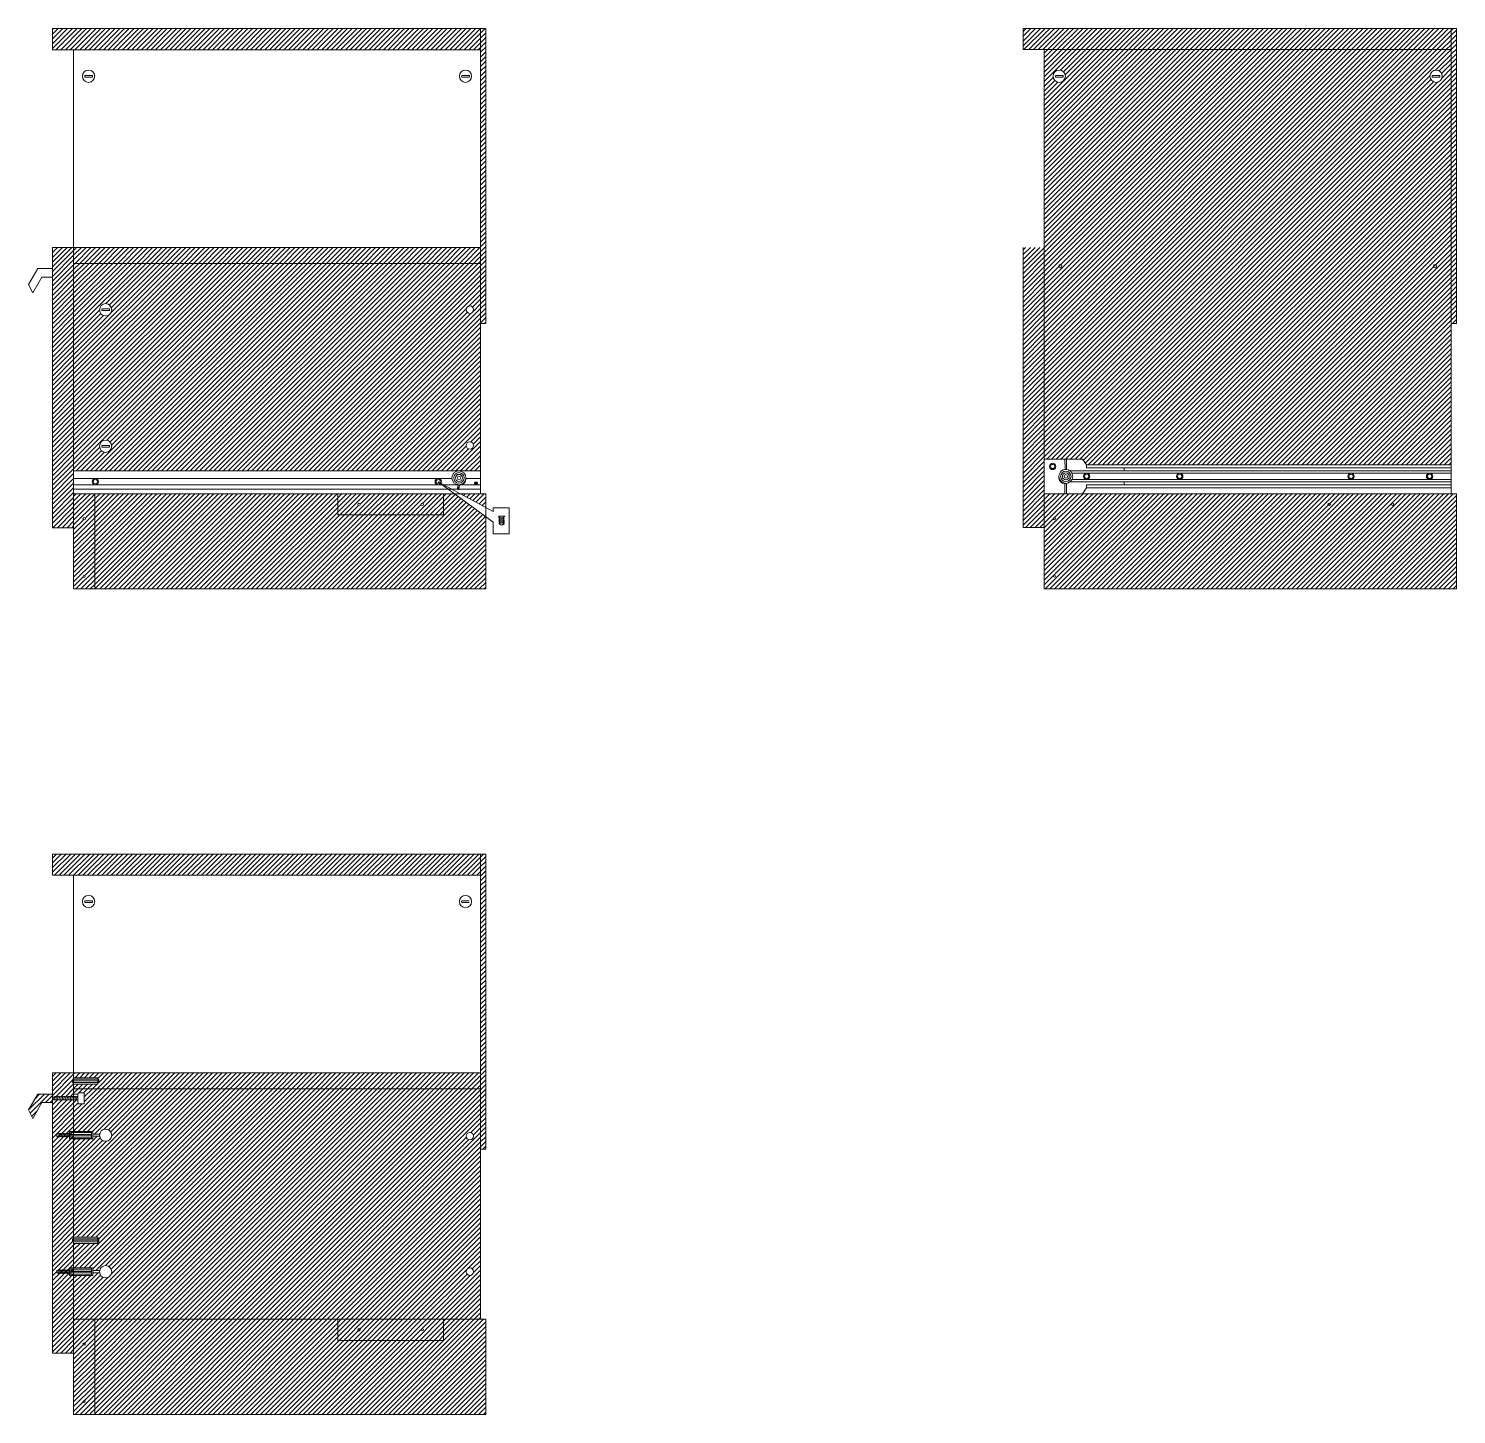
# Model space of a CAD drawing. Header units: centimetres. Extents: x 870 to 8703, y -2721 to 3420.
# Drawn here: x 5248 to 6599, y -2721 to -1410 of the extents above; entities that cross this region are included whole.
import ezdxf

# ---------------------------------------------------------------- set-up
doc = ezdxf.new("R2010")
doc.units = ezdxf.units.CM
for name, color, linetype, lineweight in [('A-ELEV-MBE', 8, 'Continuous', 9), ('A-FURN', 8, 'Continuous', 18), ('A-SECT-MCUT1', 7, 'Continuous', 13)]:
    doc.layers.add(name, color=color, linetype=linetype, lineweight=lineweight)
doc.layers.add('G-ANNO-NPLT', color=2, linetype='Continuous', lineweight=18, plot=False)
pattern_1 = [(45, (4728.8776, -146.6368), (-2.245064, 2.245064), [])]
pattern_2 = [(45, (3493.503, -1023.683), (-2.245064, 2.245064), [])]
pattern_3 = [(45, (3493.503, -1023.683), (-2.245064, 2.245064), [])]
pattern_4 = [(45, (4357.8738, -1061.7606), (-2.245064, 2.245064), [])]
pattern_5 = [(45, (5262.159, -1071.4377), (-2.245064, 2.245064), [])]

# ---------------------------------------------------------------- blocks, each defined once
blk = doc.blocks.new('666666')
at = {"layer": 'A-SECT-MCUT1'}
for p, q in [((1595.9, -2028.2), (1595.9, -2017.4)), ((1595.9, -2017.4), (1944.9, -2017.4)), ((1595.9, -2024.6), (1931.7, -2024.6)), ((1931.8, -2024.6), (1954, -2024.6)), ((1944.9, -2017.4), (1979.9, -2017.4)), ((1967.1, -2024.6), (1980.9, -2024.6)), ((1980.9, -2018.4), (1980.9, -2039)), ((1595.9, -2028.2), (1595.9, -2038.4)), ((1909.7, -2030.6), (1595.9, -2030.6)), ((1595.9, -2034.8), (1924.8, -2034.8)), ((1945.9, -2039), (1596.9, -2039)), ((1909.7, -2030.6), (1925.9, -2030.6)), ((1924.8, -2034.8), (1931, -2034.8)), ((1925.9, -2030.6), (1930.9, -2030.6)), ((1930.9, -2030.6), (1959.8, -2030.6)), ((1931, -2034.8), (1945.9, -2034.8)), ((1945.9, -2034.8), (1959.5, -2034.8)), ((1945.9, -2039), (1980.9, -2039)), ((1959.8, -2030.6), (1959.2, -2034.1)), ((1960.9, -2030.6), (1960.4, -2033.4)), ((1960.9, -2030.8), (1960.4, -2034)), ((1960.6, -2034.8), (1980.9, -2034.8)), ((1962.8, -2030.6), (1980.9, -2030.6))]:
    blk.add_line(p, q, dxfattribs=at)
for centre, radius in [((1616.4, -2027.6), 3), ((1616.4, -2027.6), 2), ((1940.9, -2027.6), 3), ((1940.9, -2027.6), 2), ((1960.5, -2024), 6.61), ((1960.5, -2024), 4.96), ((1960.5, -2024), 3.3), ((1960.5, -2024), 1.65), ((1976.7, -2029.1), 1.5), ((1976.7, -2029.1), 0.6)]:
    blk.add_circle(centre, radius, dxfattribs=at)
for centre, radius, start, end in [((1961.4, -2025), 5.78, 265.4688, 6.1147), ((1961.3, -2024.8), 5.84, 269.3505, 3.4179), ((1979.9, -2018.5), 1.06, 3.0023, 86.9977), ((1596.8, -2038.1), 0.948, 201.8355, 277.2621), ((1959.8, -2034.3), 0.633, 163.3493, 256.2303), ((1959.9, -2033.4), 0.552, 186.3998, 265.01), ((1959.5, -2034), 0.875, 279.04, 359.2449), ((1959.7, -2033.2), 0.67, 275.1761, 350.2173)]:
    blk.add_arc(centre, radius, start, end, dxfattribs=at)
blk = doc.blocks.new('6666666666666666666')
at = {"layer": 'A-ELEV-MBE'}
h = blk.add_hatch(dxfattribs=at)
h.set_pattern_fill('ANSI31', color=256)
h.set_pattern_definition(pattern_2)
h.paths.add_polyline_path([(6709.8, -1745.7), (6304.8, -1745.7), (6304.8, -1765.7), (6709.8, -1765.7)])
h = blk.add_hatch(dxfattribs=at)
h.set_pattern_fill('ANSI31', color=256)
h.set_pattern_definition(pattern_2)
h.paths.add_polyline_path([(6714.8, -1745.7), (6709.8, -1745.7), (6709.8, -2024.7), (6714.8, -2024.7)])
h = blk.add_hatch(dxfattribs=at)
h.set_pattern_fill('ANSI31', color=256)
h.set_pattern_definition(pattern_2)
h.paths.add_polyline_path([(6324.8, -1952.7), (6304.8, -1952.7), (6304.8, -1972.7), (6304.8, -2217.7), (6324.8, -2217.7)])
h = blk.add_hatch(dxfattribs=at)
h.set_pattern_fill('ANSI31', color=256)
h.set_pattern_definition(pattern_2)
h.paths.add_polyline_path([(6709.8, -1952.7), (6324.8, -1952.7), (6324.8, -1967.7), (6709.8, -1967.7)])
h = blk.add_hatch(dxfattribs=at)
h.set_pattern_fill('ANSI31', color=256)
h.set_pattern_definition(pattern_2)
h.paths.add_polyline_path([(6709.8, -1967.7), (6324.8, -1967.7), (6324.8, -2164.1), (6673.8, -2164.1), (6708.7, -2164.1, -0.414214), (6709.8, -2165.1)])
h.paths.add_polyline_path([(6349.3, -2011.6, -1), (6360.9, -2011.6, -1)], flags=16)
h.paths.add_polyline_path([(6358.7, -2012.3), (6351.5, -2012.3, -0.090986), (6351.5, -2010.7), (6358.7, -2010.7, -0.096555)], flags=0)
h.paths.add_polyline_path([(6360.9, -2140.7, -1), (6349.3, -2140.7, -1)], flags=16)
h.paths.add_polyline_path([(6358.7, -2139.9, -0.096555), (6358.7, -2141.5), (6351.5, -2141.5, -0.090986), (6351.5, -2139.9)], flags=0)
h.paths.add_polyline_path([(6696.3, -2011.5, -1), (6703.3, -2011.5, -1)], flags=16)
h.paths.add_polyline_path([(6703.3, -2140, -1), (6696.3, -2140, -1)], flags=16)
h = blk.add_hatch(dxfattribs=at)
h.set_pattern_fill('ANSI31', color=256)
h.set_pattern_definition(pattern_1)
h.paths.add_polyline_path([(6344.8, -2185.7), (6324.8, -2185.7), (6324.8, -2275.7), (6344.8, -2275.7)])
h.paths.add_polyline_path([(6333.7, -2209.2, -1), (6336, -2209.2, -1)], flags=16)
h.paths.add_polyline_path([(6335.8, -2263.7, -1), (6333.8, -2263.7, -1)], flags=16)
h = blk.add_hatch(dxfattribs=at)
h.set_pattern_fill('ANSI31', color=256)
h.set_pattern_definition(pattern_1)
h.paths.add_polyline_path([(6714.8, -2207.3), (6685.3, -2185.7), (6674.8, -2185.7), (6674.8, -2205.7), (6574.8, -2205.7), (6574.8, -2185.7), (6344.8, -2185.7), (6344.8, -2275.7), (6714.8, -2275.7)])
h = blk.add_hatch(dxfattribs=at)
h.set_pattern_fill('ANSI31', color=256)
h.set_pattern_definition(pattern_1)
h.paths.add_polyline_path([(6674.8, -2185.7), (6574.8, -2185.7), (6574.8, -2205.7), (6674.8, -2205.7)])
h.paths.add_polyline_path([(6593.7, -2195.7, -1), (6596, -2195.7, -1)], flags=16)
h.paths.add_polyline_path([(6655.8, -2195.7, -1), (6653.8, -2195.7, -1)], flags=16)
h = blk.add_hatch(dxfattribs=at)
h.set_pattern_fill('ANSI31', color=256)
h.set_pattern_definition(pattern_1)
h.paths.add_polyline_path([(6714.8, -2185.7), (6694.8, -2185.7), (6690.9, -2185.7), (6714.8, -2198.5)], flags=17)
for p, q in [((6714.8, -1745.7), (6304.8, -1745.7)), ((6304.8, -1745.7), (6304.8, -1765.7)), ((6709.8, -1745.7), (6709.8, -2185.7)), ((6714.8, -2024.7), (6714.8, -1745.7)), ((6304.8, -1765.7), (6709.8, -1765.7)), ((6324.8, -1765.7), (6324.8, -1952.7)), ((6304.8, -1952.7), (6304.8, -2217.7)), ((6304.8, -1952.7), (6304.8, -1972.7)), ((6304.8, -1952.7), (6709.8, -1952.7)), ((6324.8, -2275.7), (6324.8, -1952.7)), ((6290.8, -1972.7), (6282.2, -1987.7)), ((6304.8, -1972.7), (6290.8, -1972.7)), ((6324.8, -1967.7), (6709.8, -1967.7)), ((6294.8, -1980.7), (6286.3, -1995.7)), ((6304.8, -1980.7), (6294.8, -1980.7)), ((6282.2, -1987.7), (6286.3, -1995.7)), ((6714.8, -2024.7), (6709.8, -2024.7)), ((6324.8, -2185.7), (6714.8, -2185.7)), ((6344.8, -2185.7), (6344.8, -2275.7)), ((6574.8, -2205.7), (6574.8, -2185.7)), ((6674.8, -2185.7), (6674.8, -2205.7)), ((6714.8, -2185.7), (6694.8, -2185.7)), ((6714.8, -2275.7), (6714.8, -2185.7)), ((6674.8, -2205.7), (6574.8, -2205.7)), ((6304.8, -2217.7), (6324.8, -2217.7)), ((6324.8, -2275.7), (6714.8, -2275.7))]:
    blk.add_line(p, q, dxfattribs=at)
at = {"layer": 'A-SECT-MCUT1'}
for p, q in [((6342.6, -1789.9), (6335.4, -1789.9)), ((6335.4, -1791.5), (6342.6, -1791.5)), ((6692, -1789.9), (6699.2, -1789.9)), ((6699.2, -1791.5), (6692, -1791.5)), ((6358.7, -2010.7), (6351.5, -2010.7)), ((6351.5, -2012.3), (6358.7, -2012.3)), ((6358.7, -2139.9), (6351.5, -2139.9)), ((6351.5, -2141.5), (6358.7, -2141.5)), ((6669.8, -2174.3), (6721.8, -2202.3)), ((6721.7, -2212.4), (6669.8, -2174.3)), ((6674.8, -2185.7), (6674.8, -2185.7)), ((6688.7, -2181.5), (6689.5, -2181.5)), ((6721.8, -2202.3), (6721.8, -2198.9)), ((6721.8, -2198.9), (6736.9, -2198.9)), ((6736.9, -2198.9), (6736.9, -2223.6)), ((6721.7, -2223.6), (6721.7, -2212.4)), ((6726.7, -2206.9), (6732.7, -2206.9)), ((6727.2, -2208.6), (6732.6, -2209.5)), ((6727.2, -2209.6), (6732.6, -2210.5)), ((6727.2, -2210.6), (6732.6, -2211.5)), ((6727.2, -2211.6), (6732.6, -2212.5)), ((6727.2, -2212.6), (6732.6, -2213.5)), ((6727.2, -2213.6), (6732.6, -2214.5)), ((6727.7, -2208.2), (6727.7, -2214.5)), ((6731.7, -2208.2), (6731.7, -2214.5)), ((6736.9, -2223.6), (6721.7, -2223.6))]:
    blk.add_line(p, q, dxfattribs=at)
for centre, radius in [((6339, -1790.7), 5.8), ((6695.6, -1790.7), 5.8), ((6355.1, -2011.6), 5.8), ((6699.8, -2011.5), 3.5), ((6355.1, -2140.7), 5.8), ((6699.8, -2140), 3.5), ((6594.8, -2195.7), 1.15), ((6654.8, -2195.7), 1), ((6334.8, -2209.2), 1.15), ((6334.8, -2263.7), 1)]:
    blk.add_circle(centre, radius, dxfattribs=at)
for centre, radius, start, end in [((6339.8, -1790.7), 4.43, 169.6024, 190.3976), ((6338.5, -1790.7), 4.18, 348.9698, 11.0302), ((6696.1, -1790.7), 4.18, 168.9698, 191.0302), ((6694.9, -1790.7), 4.43, 349.6024, 10.3976), ((6355.9, -2011.5), 4.43, 169.6024, 190.3976), ((6354.6, -2011.5), 4.18, 348.9698, 11.0302), ((6355.9, -2140.7), 4.43, 169.6024, 190.3976), ((6354.6, -2140.7), 4.18, 348.9698, 11.0302), ((6721.7, -2211.8), 7.04, 30.8813, 44.2559), ((6729.7, -2198.1), 10.3, 258.7836, 281.2164), ((6729.7, -2212.7), 2.69, 221.9308, 318.0692), ((6741.4, -2214.6), 11.6, 138.3844, 146.4784)]:
    blk.add_arc(centre, radius, start, end, dxfattribs=at)
blk.add_blockref('666666', (4728.9, -146.6), dxfattribs=at)
blk = doc.blocks.new('666666666666')
at = {"layer": 'A-SECT-MCUT1'}
for p, q in [((6179.4, 260.1), (6175.4, 254.5)), ((6179.4, 260.1), (6215.5, 260.1)), ((6194.5, 250.3), (6194.5, 260.1)), ((6195.8, 250.3), (6195.9, 260.1)), ((6215.5, 260.1), (6215.5, 227.2)), ((5830.5, 249.1), (5830.5, 254.5)), ((6140.4, 254.5), (5830.5, 254.5)), ((5830.5, 251.7), (6140.4, 251.7)), ((5830.5, 249.5), (5830.5, 232.9)), ((6139.8, 248.9), (5830.5, 248.9)), ((6139.8, 246.7), (5830.5, 246.7)), ((6139.8, 251.7), (6139.8, 248.9)), ((6139.8, 248.9), (6191, 248.9)), ((6139.8, 246.7), (6189.2, 246.7)), ((6140.4, 254.5), (6175.4, 254.5)), ((6140.4, 251.7), (6175.4, 251.7)), ((6175.4, 251.7), (6175.4, 254.5)), ((6139.8, 240.7), (5830.5, 240.7)), ((6139.8, 238.5), (5830.5, 238.5)), ((5830.5, 235.7), (6140.4, 235.7)), ((5830.5, 232.9), (6140.4, 232.9)), ((6139.8, 240.7), (6189.2, 240.7)), ((6139.8, 238.5), (6139.8, 235.7)), ((6139.8, 238.5), (6191, 238.5)), ((6140.4, 235.7), (6175.4, 235.7)), ((6175.4, 232.9), (6140.4, 232.9)), ((6175.4, 235.7), (6175.4, 232.9)), ((6179.4, 227.2), (6175.4, 232.9)), ((6194.5, 237.1), (6194.5, 227.2)), ((6195.9, 236.9), (6195.9, 227.2)), ((6179.4, 227.2), (6215.5, 227.2))]:
    blk.add_line(p, q, dxfattribs=at)
for centre, radius in [((5850.9, 243.7), 3), ((5850.9, 243.7), 2), ((5925.3, 243.7), 3), ((5925.3, 243.7), 2), ((6087.3, 243.7), 3), ((6087.3, 243.7), 2), ((6175.4, 243.7), 3), ((6175.4, 243.7), 2), ((6195.1, 243.7), 6.61), ((6195.1, 243.7), 4.96), ((6195.1, 243.7), 3.3), ((6195.1, 243.7), 1.65), ((6207.6, 253.1), 3), ((6207.6, 253.1), 2)]:
    blk.add_circle(centre, radius, dxfattribs=at)
for centre, start, end in [((6195.9, 243), 269.3505, 3.4179), ((6195.9, 242.7), 269.8155, 5.8237)]:
    blk.add_arc(centre, 5.84, start, end, dxfattribs=at)
blk = doc.blocks.new('666666666666666666666666666666666666666666')
at = {"layer": 'A-ELEV-MBE'}
h = blk.add_hatch(dxfattribs=at)
h.set_pattern_fill('ANSI31', color=256)
h.set_pattern_definition(pattern_4)
h.paths.add_polyline_path([(7574.2, -1783.7), (7169.2, -1783.7), (7169.2, -1803.7), (7574.2, -1803.7)])
h = blk.add_hatch(dxfattribs=at)
h.set_pattern_fill('ANSI31', color=256)
h.set_pattern_definition(pattern_4)
h.paths.add_polyline_path([(7579.2, -1783.7), (7574.2, -1783.7), (7574.2, -2062.7), (7579.2, -2062.7)])
h = blk.add_hatch(dxfattribs=at)
h.set_pattern_fill('ANSI31', color=256)
h.set_pattern_definition(pattern_3)
h.paths.add_polyline_path([(7189.2, -1990.7), (7189.2, -2190.9), (7225.2, -2190.9), (7229.3, -2196.5), (7264.3, -2196.5), (7574.2, -2196.5), (7574.2, -1803.7), (7189.2, -1803.7)])
h.paths.add_polyline_path([(7197.6, -1828.8, -1), (7209.2, -1828.8, -1)], flags=16)
h.paths.add_polyline_path([(7207, -1829.6), (7199.8, -1829.6, -0.090986), (7199.8, -1828), (7207, -1828, -0.096555)], flags=0)
h.paths.add_polyline_path([(7554.2, -1828.8, -1), (7565.8, -1828.8, -1)], flags=16)
h.paths.add_polyline_path([(7556.4, -1829.6, -0.096555), (7556.4, -1828), (7563.6, -1828, -0.090986), (7563.6, -1829.6)], flags=0)
h = blk.add_hatch(dxfattribs=at)
h.set_pattern_fill('ANSI31', color=256)
h.set_pattern_definition(pattern_4)
h.paths.add_polyline_path([(7189.2, -1990.7), (7169.2, -1990.7), (7169.2, -2010.7), (7169.2, -2255.7), (7189.2, -2255.7)])
h = blk.add_hatch(dxfattribs=at)
h.set_pattern_fill('ANSI31', color=256)
h.set_pattern_definition(pattern_3)
h.paths.add_polyline_path([(7189.2, -2223.7), (7189.2, -2313.7), (7579.2, -2313.7), (7579.2, -2223.7)])
for p, q in [((7579.2, -1783.7), (7169.2, -1783.7)), ((7169.2, -1783.7), (7169.2, -1803.7)), ((7574.2, -1783.7), (7574.2, -2223.7)), ((7579.2, -2062.7), (7579.2, -1783.7)), ((7169.2, -1803.7), (7574.2, -1803.7)), ((7189.2, -1803.7), (7189.2, -1990.7)), ((7169.2, -1990.7), (7169.2, -2255.7)), ((7169.2, -1990.7), (7169.2, -2010.7)), ((7189.2, -2313.7), (7189.2, -1990.7)), ((7574.2, -1990.7), (7574.2, -2005.7)), ((7574.2, -2005.7), (7574.2, -2006.9)), ((7579.2, -2062.7), (7574.2, -2062.7)), ((7189.2, -2223.7), (7579.2, -2223.7)), ((7579.2, -2313.7), (7579.2, -2223.7)), ((7169.2, -2255.7), (7189.2, -2255.7)), ((7189.2, -2313.7), (7579.2, -2313.7))]:
    blk.add_line(p, q, dxfattribs=at)
at = {"layer": 'A-SECT-MCUT1'}
for p, q in [((7207, -1828), (7199.8, -1828)), ((7199.8, -1829.6), (7207, -1829.6)), ((7556.4, -1828), (7563.6, -1828)), ((7563.6, -1829.6), (7556.4, -1829.6))]:
    blk.add_line(p, q, dxfattribs=at)
for centre, radius in [((7203.4, -1828.8), 5.8), ((7560, -1828.8), 5.8), ((7204.4, -2008.4), 1.5), ((7559, -2008.4), 1.5), ((7458.8, -2233.7), 1.15), ((7518.8, -2233.7), 1), ((7198.8, -2247.2), 1.15), ((7198.8, -2301.7), 1)]:
    blk.add_circle(centre, radius, dxfattribs=at)
for centre, radius, start, end in [((7204.1, -1828.8), 4.43, 169.6024, 190.3976), ((7202.9, -1828.8), 4.18, 348.9698, 11.0302), ((7560.5, -1828.8), 4.18, 168.9698, 191.0302), ((7559.2, -1828.8), 4.43, 349.6024, 10.3976)]:
    blk.add_arc(centre, radius, start, end, dxfattribs=at)
at = {"layer": 'A-FURN', "xscale": -1}
blk.add_blockref('666666666666', (13404.7, -2451), dxfattribs=at)
blk = doc.blocks.new('666666666666666666666666666666666666666666666666666666')
at = {"layer": 'A-ELEV-MBE'}
h = blk.add_hatch(dxfattribs=at)
h.set_pattern_fill('ANSI31', color=256)
h.set_pattern_definition(pattern_5)
h.paths.add_polyline_path([(6838.1, -2670.5), (6838.1, -2690.5), (6864.6, -2690.5), (6868.8, -2690.5), (6898.1, -2690.5), (7207.1, -2690.5), (7230.4, -2690.5), (7243.1, -2690.5), (7243.1, -2670.5)])
h = blk.add_hatch(dxfattribs=at)
h.set_pattern_fill('ANSI31', color=256)
h.set_pattern_definition(pattern_5)
h.paths.add_polyline_path([(7248.1, -2670.5), (7243.1, -2670.5), (7243.1, -2690.5), (7243.1, -2949.5), (7248.1, -2949.5)])
h = blk.add_hatch(dxfattribs=at)
h.set_pattern_fill('ANSI31', color=256)
h.set_pattern_definition(pattern_5)
h.paths.add_polyline_path([(6857.1, -2886), (6857.1, -2884), (6858.1, -2882), (6858.1, -2877.5), (6838.1, -2877.5), (6838.1, -2897.5), (6838.1, -2901.5), (6839.6, -2900), (6858.1, -2900), (6858.1, -2888)])
h = blk.add_hatch(dxfattribs=at)
h.set_pattern_fill('ANSI31', color=256)
h.set_pattern_definition(pattern_5)
h.paths.add_polyline_path([(6858.1, -2877.5), (6858.1, -2882), (6881.1, -2882), (6882.1, -2884), (6882.1, -2886), (6881.1, -2888), (6858.1, -2888), (6858.1, -2892.5), (7243.1, -2892.5), (7243.1, -2877.5)])
h = blk.add_hatch(dxfattribs=at)
h.set_pattern_fill('ANSI31', color=256)
h.set_pattern_definition(pattern_5)
h.paths.add_polyline_path([(6838.1, -2897.5), (6824.1, -2897.5), (6815.4, -2912.5), (6819.6, -2920.5), (6828.1, -2905.5), (6838.1, -2905.5)])
h = blk.add_hatch(dxfattribs=at)
h.set_pattern_fill('ANSI31', color=256)
h.set_pattern_definition(pattern_5)
h.paths.add_polyline_path([(6858.1, -2903), (6839.7, -2903), (6839.7, -2903), (6838.1, -2901.5), (6838.1, -2905.5), (6838.1, -3142.5), (6858.1, -3142.5), (6858.1, -3038.8), (6857.1, -3036.8), (6857.1, -3034.8), (6858.1, -3032.8)])
h = blk.add_hatch(dxfattribs=at)
h.set_pattern_fill('ANSI31', color=256)
h.set_pattern_definition(pattern_5)
h.paths.add_polyline_path([(7243.1, -2892.5), (6858.1, -2892.5), (6858.1, -2897.5), (6862.4, -2897.5, -0.008178), (6862.5, -2896.4), (6868.1, -2896.4), (6868.1, -2906.6), (6862.5, -2906.6, -0.027922), (6862.1, -2903), (6858.1, -2903), (6858.1, -2932.9), (6876.2, -2932.9), (6876.2, -2935.4), (6882.7, -2935.4, -0.916908), (6894.2, -2936.4, -0.916908), (6882.7, -2937.4), (6876.2, -2937.4), (6876.2, -2939.9), (6858.1, -2939.9), (6858.1, -3032.8), (6881.1, -3032.8), (6882.1, -3034.8), (6882.1, -3036.8), (6881.1, -3038.8), (6858.1, -3038.8), (6858.1, -3062), (6876.2, -3062), (6876.2, -3064.5), (6882.7, -3064.5, -0.916908), (6894.2, -3065.5, -0.916908), (6882.7, -3066.5), (6876.2, -3066.5), (6876.2, -3069), (6858.1, -3069), (6858.1, -3110.5), (7243.1, -3110.5)])
h.paths.add_polyline_path([(7236.6, -3065.5, -1), (7229.6, -3065.5, -1)], flags=16)
h.paths.add_polyline_path([(7229.6, -2937.4, -1), (7236.6, -2937.4, -1)], flags=16)
h = blk.add_hatch(dxfattribs=at)
h.set_pattern_fill('ANSI31', color=256)
h.set_pattern_definition(pattern_5)
h.paths.add_polyline_path([(6878.1, -3110.5), (6858.1, -3110.5), (6858.1, -3200.5), (6878.1, -3200.5)])
h = blk.add_hatch(dxfattribs=at)
h.set_pattern_fill('ANSI31', color=256)
h.set_pattern_definition(pattern_5)
h.paths.add_polyline_path([(6878.1, -3110.5), (6878.1, -3200.5), (7248.1, -3200.5), (7248.1, -3110.5), (7208.1, -3110.5), (7208.1, -3130.5), (7108.1, -3130.5), (7108.1, -3110.5)])
h = blk.add_hatch(dxfattribs=at)
h.set_pattern_fill('ANSI31', color=256)
h.set_pattern_definition(pattern_5)
h.paths.add_polyline_path([(7108.1, -3110.5), (7108.1, -3130.5), (7208.1, -3130.5), (7208.1, -3110.5)])
for p, q in [((7248.1, -2670.5), (6838.1, -2670.5)), ((6838.1, -2670.5), (6838.1, -2690.5)), ((7243.1, -2670.5), (7243.1, -3110.5)), ((7248.1, -2949.5), (7248.1, -2670.5)), ((6838.1, -2690.5), (6864.6, -2690.5)), ((6858.1, -2690.5), (6858.1, -2877.5)), ((6864.6, -2690.5), (6868.8, -2690.5)), ((6868.8, -2690.5), (6898.1, -2690.5)), ((7207.1, -2690.5), (6898.1, -2690.5)), ((7230.4, -2690.5), (7207.1, -2690.5)), ((7243.1, -2690.5), (7230.4, -2690.5)), ((7243.1, -2690.5), (7241.6, -2690.5)), ((6838.1, -2877.5), (6838.1, -3142.5)), ((6838.1, -2877.5), (6838.1, -2897.5)), ((6838.1, -2877.5), (7243.1, -2877.5)), ((6858.1, -3200.5), (6858.1, -2877.5)), ((6824.1, -2897.5), (6815.4, -2912.5)), ((6838.1, -2897.5), (6824.1, -2897.5)), ((6858.1, -2892.5), (7243.1, -2892.5)), ((6858.1, -2897.5), (6862.4, -2897.5)), ((6815.4, -2912.5), (6819.6, -2920.5)), ((6828.1, -2905.5), (6819.6, -2920.5)), ((6838.1, -2905.5), (6828.1, -2905.5)), ((6882.6, -2936.4), (6882.6, -2936.4)), ((7248.1, -2949.5), (7243.1, -2949.5)), ((6882.6, -3065.5), (6882.6, -3065.5)), ((6858.1, -3110.5), (7248.1, -3110.5)), ((6878.1, -3110.5), (6878.1, -3200.5)), ((7108.1, -3130.5), (7108.1, -3110.5)), ((7208.1, -3110.5), (7208.1, -3130.5)), ((7248.1, -3110.5), (7228.1, -3110.5)), ((7248.1, -3200.5), (7248.1, -3110.5)), ((7208.1, -3130.5), (7108.1, -3130.5)), ((6838.1, -3142.5), (6858.1, -3142.5)), ((6858.1, -3187.5), (6858.1, -3188.5)), ((6858.1, -3200.5), (7248.1, -3200.5))]:
    blk.add_line(p, q, dxfattribs=at)
at = {"layer": 'A-SECT-MCUT1'}
for p, q in [((6875.9, -2714.7), (6868.7, -2714.7)), ((7225.3, -2714.7), (7232.5, -2714.7)), ((6868.7, -2716.3), (6875.9, -2716.3)), ((7232.5, -2716.3), (7225.3, -2716.3)), ((6858.1, -2882), (6857.1, -2884)), ((6857.1, -2884), (6857.1, -2886)), ((6857.1, -2886), (6858.1, -2888)), ((6858.1, -2882), (6881.1, -2882)), ((6858.1, -2883.5), (6858.1, -2882)), ((6858.1, -2885), (6858.1, -2883.5)), ((6858.1, -2883.5), (6881.1, -2883.5)), ((6858.1, -2886.5), (6858.1, -2885)), ((6858.1, -2885), (6881.1, -2885)), ((6858.1, -2886.5), (6881.1, -2886.5)), ((6858.1, -2888), (6858.1, -2886.5)), ((6858.1, -2888), (6881.1, -2888)), ((6881.1, -2882), (6882.1, -2884)), ((6881.1, -2888), (6881.1, -2882)), ((6881.1, -2888), (6882.1, -2886)), ((6882.1, -2886), (6882.1, -2884)), ((6838.1, -2901.5), (6839.6, -2900)), ((6839.6, -2903), (6838.1, -2901.5)), ((6840.5, -2899.6), (6839.6, -2903.4)), ((6862.1, -2900), (6839.6, -2900)), ((6862.1, -2903), (6839.6, -2903)), ((6842, -2899.6), (6841.1, -2903.4)), ((6843.5, -2899.6), (6842.6, -2903.4)), ((6845, -2899.6), (6844.1, -2903.4)), ((6846.5, -2899.6), (6845.6, -2903.4)), ((6848, -2899.6), (6847.1, -2903.4)), ((6849.5, -2899.6), (6848.6, -2903.4)), ((6851, -2899.6), (6850.1, -2903.4)), ((6852.5, -2899.6), (6851.6, -2903.4)), ((6854, -2899.6), (6853.1, -2903.4)), ((6855.5, -2899.6), (6854.6, -2903.4)), ((6857, -2899.6), (6856.1, -2903.4)), ((6858.5, -2899.6), (6857.6, -2903.4)), ((6860, -2899.6), (6859.1, -2903.4)), ((6861.5, -2899.6), (6860.6, -2903.4)), ((6868.1, -2896.4), (6862.5, -2896.4)), ((6868.1, -2906.6), (6868.1, -2896.4)), ((6868.1, -2906.6), (6862.5, -2906.6)), ((6842.2, -2935.2), (6842.2, -2937.5)), ((6843.6, -2938.4), (6844.7, -2934.4)), ((6844.8, -2938.4), (6846, -2934.4)), ((6846.1, -2938.4), (6847.2, -2934.4)), ((6847.3, -2938.4), (6848.5, -2934.4)), ((6848.6, -2938.4), (6849.7, -2934.4)), ((6849.8, -2938.4), (6851, -2934.4)), ((6851, -2938.4), (6852.2, -2934.4)), ((6852.3, -2938.4), (6853.4, -2934.4)), ((6854.2, -2932.9), (6854.2, -2939.9)), ((6854.2, -2932.9), (6855.4, -2932.9)), ((6876.2, -2932.9), (6854.2, -2932.9)), ((6876.2, -2939.9), (6854.2, -2939.9)), ((6855.4, -2932.9), (6855.4, -2939.9)), ((6875, -2933.9), (6855.4, -2933.9)), ((6855.4, -2935.9), (6875, -2935.9)), ((6855.4, -2936.9), (6875, -2936.9)), ((6875, -2938.9), (6855.4, -2938.9)), ((6876.2, -2932.9), (6875, -2932.9)), ((6875, -2932.9), (6875, -2939.9)), ((6876.2, -2932.9), (6876.2, -2939.9)), ((6882.7, -2935.4), (6876.2, -2935.4)), ((6882.7, -2937.4), (6876.2, -2937.4)), ((6858.1, -3032.8), (6857.1, -3034.8)), ((6857.1, -3034.8), (6857.1, -3036.8)), ((6857.1, -3036.8), (6858.1, -3038.8)), ((6858.1, -3032.8), (6881.1, -3032.8)), ((6858.1, -3034.3), (6858.1, -3032.8)), ((6858.1, -3035.8), (6858.1, -3034.3)), ((6858.1, -3034.3), (6881.1, -3034.3)), ((6858.1, -3037.3), (6858.1, -3035.8)), ((6858.1, -3035.8), (6881.1, -3035.8)), ((6858.1, -3037.3), (6881.1, -3037.3)), ((6858.1, -3038.8), (6858.1, -3037.3)), ((6858.1, -3038.8), (6881.1, -3038.8)), ((6881.1, -3032.8), (6882.1, -3034.8)), ((6881.1, -3038.8), (6881.1, -3032.8)), ((6881.1, -3038.8), (6882.1, -3036.8)), ((6882.1, -3036.8), (6882.1, -3034.8)), ((6842.2, -3064.3), (6842.2, -3066.6)), ((6843.6, -3067.5), (6844.7, -3063.5)), ((6844.8, -3067.5), (6846, -3063.5)), ((6846.1, -3067.5), (6847.2, -3063.5)), ((6847.3, -3067.5), (6848.5, -3063.5)), ((6848.6, -3067.5), (6849.7, -3063.5)), ((6849.8, -3067.5), (6851, -3063.5)), ((6851, -3067.5), (6852.2, -3063.5)), ((6852.3, -3067.5), (6853.4, -3063.5)), ((6854.2, -3062), (6854.2, -3069)), ((6854.2, -3062), (6855.4, -3062)), ((6876.2, -3062), (6854.2, -3062)), ((6855.4, -3062), (6855.4, -3069)), ((6875, -3063), (6855.4, -3063)), ((6855.4, -3065), (6875, -3065)), ((6855.4, -3066), (6875, -3066)), ((6876.2, -3062), (6875, -3062)), ((6875, -3062), (6875, -3069)), ((6876.2, -3062), (6876.2, -3069)), ((6882.7, -3064.5), (6876.2, -3064.5)), ((6882.7, -3066.5), (6876.2, -3066.5)), ((6876.2, -3069), (6854.2, -3069)), ((6875, -3068), (6855.4, -3068)), ((7208.1, -3110.5), (7208.1, -3110.5))]:
    blk.add_line(p, q, dxfattribs=at)
for points in [[(6854.2, -2935.2), (6842.2, -2935.2)], [(6842.2, -2937.5), (6854.2, -2937.5)], [(6854.2, -3064.3), (6842.2, -3064.3)], [(6842.2, -3066.6), (6854.2, -3066.6)]]:
    blk.add_lwpolyline(points, dxfattribs=at)
for centre, radius in [((6872.3, -2715.5), 5.8), ((7228.9, -2715.5), 5.8), ((6888.4, -2936.4), 5.8), ((7233.1, -2937.4), 3.5), ((6888.4, -3065.5), 5.8), ((7233.1, -3065.5), 3.5), ((7128.1, -3120.5), 1.15), ((7188.1, -3120.5), 1), ((6868.1, -3134), 1.15), ((6868.1, -3188.5), 1)]:
    blk.add_circle(centre, radius, dxfattribs=at)
for centre, radius, start, end in [((6873.1, -2715.5), 4.43, 169.6024, 190.3976), ((6871.8, -2715.5), 4.18, 348.9698, 11.0302), ((7229.4, -2715.5), 4.18, 168.9698, 191.0302), ((6894.2, -2901.5), 32.1, 170.925, 189.0786)]:
    blk.add_arc(centre, radius, start, end, dxfattribs=at)
for p in [(6841.5, -2900), (6843.4, -2900), (6845.2, -2900), (6847.1, -2900), (6849, -2900), (6850.9, -2900), (6852.7, -2900), (6854.6, -2900), (6856.5, -2900), (6858.4, -2900), (6860.3, -2900)]:
    blk.add_point(p, dxfattribs=at)

msp = doc.modelspace()

# ---------------------------------------------------------------- block references
at = {"layer": 'G-ANNO-NPLT'}
for name, p in [('6666666666666666666', (-1034.4, 335.5)), ('666666666666666666666666666666666666666666', (-980.3, 373.6)), ('666666666666666666666666666666666666666666666666666666', (-1567.7, 479.6))]:
    msp.add_blockref(name, p, dxfattribs=at)

doc.saveas('drawing.dxf')
